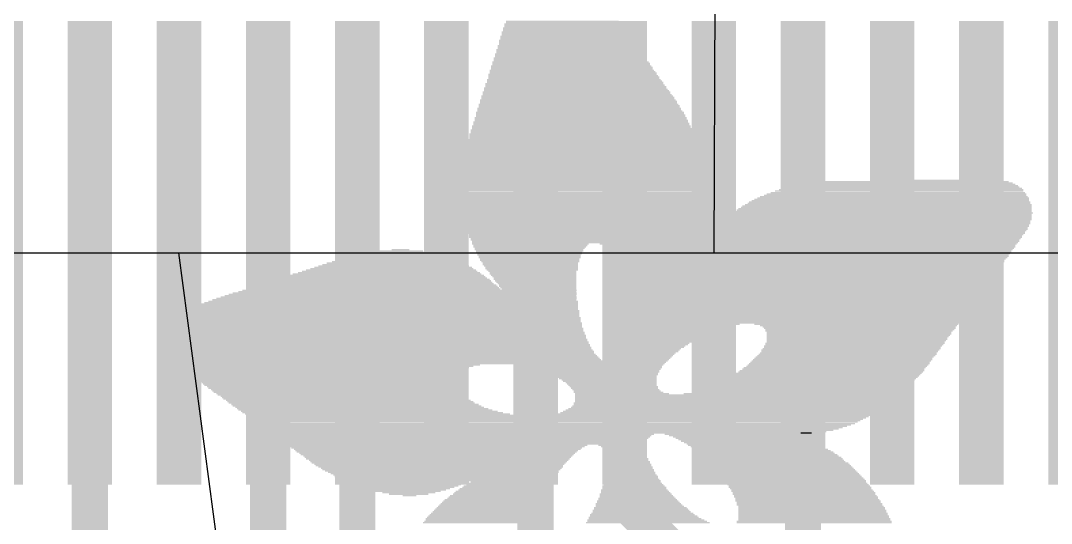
# Model space of a CAD drawing. Extents: x -9.6 to 36.6, y -0.1 to 28.5.
# Drawn here: x 11.85 to 17.63, y 8.9 to 11.72 of the extents above; entities that cross this region are included whole.
import ezdxf

# ---------------------------------------------------------------- set-up
doc = ezdxf.new("R2010")
doc.units = 0
for name, color, linetype in [('1', 12, 'CONTINUOUS'), ('19', 53, 'CONTINUOUS'), ('22', 253, 'CONTINUOUS')]:
    doc.layers.add(name, color=color, linetype=linetype)

# ---------------------------------------------------------------- blocks, each defined once
blk = doc.blocks.new('RECT')
blk.add_solid([(-0.5, -0.5), (0.5, -0.5), (-0.5, 0.5), (0.5, 0.5)])

msp = doc.modelspace()

# ---------------------------------------------------------------- linework, layer by layer
at = {"layer": '1', "const_width": 0.2032}
for points in [[(12.24, 10.414), (12.24, 8.6173)], [(13.24, 10.414), (13.24, 8.668)], [(13.74, 10.414), (13.74, 8.416)], [(14.74, 10.414), (14.74, 8.57)], [(15.24, 10.414), (15.24, 9.017)], [(16.24, 10.414), (16.24, 8.779)], [(15.24, 9.017), (16.021, 8.236)]]:
    msp.add_lwpolyline(points, dxfattribs=at)
at = {"layer": '1', "const_width": 0.1016}
for points in [[(12.2908, 10.414, 1), (12.1892, 10.414)], [(13.2908, 10.414, 1), (13.1892, 10.414)], [(13.7908, 10.414, 1), (13.6892, 10.414)], [(14.7908, 10.414, 1), (14.6892, 10.414)], [(15.2908, 10.414, 1), (15.1892, 10.414)], [(16.2908, 10.414, 1), (16.1892, 10.414)], [(15.2759, 9.0529, 1), (15.2041, 8.9811)], [(15.1892, 9.017, 1), (15.2908, 9.017)]]:
    msp.add_lwpolyline(points, format="xyb", dxfattribs=at)
at = {"layer": '19'}
for p, q in [((15.748, 12.7), (15.74, 10.414)), ((11.24, 10.414), (12.74, 10.414)), ((12.74, 10.414), (14.24, 10.414)), ((13.208, 6.858), (12.74, 10.414)), ((14.24, 10.414), (15.74, 10.414)), ((15.74, 10.414), (18.74, 10.414))]:
    msp.add_line(p, q, dxfattribs=at)

# ---------------------------------------------------------------- block references
at = {"layer": '1', "xscale": 0.25, "yscale": 2.6, "rotation": 180}
for p in [(11.74, 10.414), (12.24, 10.414), (12.74, 10.414), (13.24, 10.414), (13.74, 10.414), (14.24, 10.414), (14.74, 10.414), (15.24, 10.414), (15.74, 10.414), (16.24, 10.414), (16.74, 10.414), (17.24, 10.414), (17.74, 10.414)]:
    msp.add_blockref('RECT', p, dxfattribs=at)
at = {"layer": '22', "rotation": 180}
for p, xscale, yscale in [((14.8933, 11.6967), 0.6553, 0.0076), ((14.8933, 11.6891), 0.6553, 0.0076), ((14.8971, 11.6815), 0.663, 0.0076), ((14.8895, 11.7119), 0.6325, 0.0077), ((14.8933, 11.7043), 0.6401, 0.0076), ((14.9047, 11.6281), 0.7239, 0.0076), ((14.9085, 11.6205), 0.7315, 0.0076), ((14.9009, 11.651), 0.701, 0.0076), ((14.9047, 11.6434), 0.7086, 0.0076), ((14.9047, 11.6357), 0.7086, 0.0077), ((14.8971, 11.6738), 0.6782, 0.0077), ((14.9009, 11.6662), 0.6858, 0.0076), ((14.9009, 11.6586), 0.6858, 0.0076), ((14.9162, 11.5748), 0.7773, 0.0076), ((14.92, 11.5672), 0.7849, 0.0076), ((14.9238, 11.5595), 0.7925, 0.0077), ((14.9085, 11.6053), 0.7468, 0.0076), ((14.9123, 11.5976), 0.7544, 0.0077), ((14.9161, 11.59), 0.762, 0.0076), ((14.9161, 11.5824), 0.762, 0.0076), ((14.9123, 11.6129), 0.7391, 0.0076), ((14.9314, 11.5062), 0.8534, 0.0076), ((14.9276, 11.5291), 0.8306, 0.0076), ((14.9276, 11.5214), 0.8306, 0.0077), ((14.9314, 11.5138), 0.8382, 0.0076), ((14.92, 11.5519), 0.8001, 0.0076), ((14.9238, 11.5443), 0.8077, 0.0076), ((14.9276, 11.5367), 0.8153, 0.0076), ((14.939, 11.4605), 0.8992, 0.0076), ((14.9428, 11.4529), 0.9068, 0.0076), ((14.9428, 11.4452), 0.9068, 0.0077), ((14.9352, 11.4833), 0.8763, 0.0077), ((14.939, 11.4757), 0.884, 0.0076), ((14.939, 11.4681), 0.884, 0.0076), ((14.9314, 11.4986), 0.8534, 0.0076), ((14.9352, 11.491), 0.861, 0.0076), ((14.9466, 11.4148), 0.9449, 0.0076), ((14.9505, 11.4071), 0.9525, 0.0077), ((14.9543, 11.3995), 0.9601, 0.0076), ((14.9543, 11.3919), 0.9601, 0.0076), ((14.9428, 11.4376), 0.922, 0.0076), ((14.9466, 11.43), 0.9296, 0.0076), ((14.9505, 11.4224), 0.9373, 0.0076), ((14.9619, 11.3386), 1.0211, 0.0076), ((14.9657, 11.331), 1.0287, 0.0077), ((14.9581, 11.3614), 0.9983, 0.0076), ((14.9619, 11.3538), 1.0059, 0.0076), ((14.9657, 11.3462), 1.0135, 0.0076), ((14.9543, 11.3843), 0.9753, 0.0076), ((14.9581, 11.3767), 0.9829, 0.0076), ((14.9619, 11.3691), 0.9906, 0.0077), ((14.9771, 11.27), 1.0972, 0.0076), ((14.9733, 11.2929), 1.0744, 0.0077), ((14.9771, 11.2852), 1.082, 0.0076), ((14.9771, 11.2776), 1.082, 0.0076), ((14.9695, 11.3157), 1.0516, 0.0076), ((14.9695, 11.3081), 1.0516, 0.0076), ((14.9733, 11.3005), 1.0592, 0.0076), ((14.9695, 11.3233), 1.0363, 0.0076), ((14.9847, 11.2243), 1.143, 0.0076), ((14.9847, 11.2167), 1.143, 0.0077), ((14.9809, 11.2471), 1.1202, 0.0076), ((14.9847, 11.2395), 1.1278, 0.0076), ((14.9847, 11.2319), 1.1278, 0.0076), ((14.9809, 11.2624), 1.1049, 0.0076), ((14.9809, 11.2548), 1.1049, 0.0077), ((14.9924, 11.1709), 1.1887, 0.0076), ((14.9924, 11.1633), 1.1887, 0.0076), ((14.9962, 11.1557), 1.1963, 0.0076), ((14.9886, 11.2014), 1.1659, 0.0076), ((14.9886, 11.1938), 1.1659, 0.0076), ((14.9924, 11.1862), 1.1735, 0.0076), ((14.9924, 11.1786), 1.1735, 0.0077), ((14.9885, 11.209), 1.1506, 0.0076), ((14.9962, 11.1024), 1.2421, 0.0077), ((14.9962, 11.1252), 1.2269, 0.0076), ((14.9962, 11.1176), 1.2269, 0.0076), ((15, 11.11), 1.2345, 0.0076), ((14.9924, 11.1481), 1.2039, 0.0076), ((14.9962, 11.1405), 1.2115, 0.0077), ((14.9962, 11.1328), 1.2115, 0.0076), ((15, 11.049), 1.2801, 0.0076), ((15.0038, 11.0414), 1.2878, 0.0076), ((15, 11.0795), 1.2649, 0.0076), ((15, 11.0719), 1.2649, 0.0076), ((15, 11.0643), 1.2649, 0.0077), ((15.0038, 11.0566), 1.2725, 0.0076), ((15, 11.0947), 1.2497, 0.0076), ((15, 11.0871), 1.2497, 0.0076), ((15.0038, 11.0185), 1.303, 0.0076), ((15.0038, 11.0109), 1.303, 0.0076), ((15.0038, 11.0033), 1.303, 0.0076), ((15.0076, 10.9957), 1.3106, 0.0076), ((15.0076, 10.9881), 1.3106, 0.0077), ((15.0038, 11.0338), 1.2878, 0.0076), ((15.0038, 11.0262), 1.2878, 0.0077), ((15.0076, 10.9423), 1.3411, 0.0076), ((15.0076, 10.9347), 1.3411, 0.0076), ((15.0076, 10.9271), 1.3411, 0.0076), ((15.0038, 10.9804), 1.3183, 0.0076), ((15.0076, 10.9728), 1.3259, 0.0076), ((15.0076, 10.9652), 1.3259, 0.0076), ((15.0076, 10.9576), 1.3259, 0.0076), ((15.0114, 10.95), 1.3335, 0.0077), ((15.0114, 10.8814), 1.364, 0.0076), ((15.0114, 10.8738), 1.364, 0.0077), ((15.0114, 10.8661), 1.364, 0.0076), ((15.0114, 10.9195), 1.3488, 0.0076), ((15.0114, 10.9119), 1.3488, 0.0077), ((15.0114, 10.9042), 1.3488, 0.0076), ((15.0114, 10.8966), 1.3488, 0.0076), ((15.0152, 10.889), 1.3564, 0.0076), ((15.0114, 10.8585), 1.364, 0.0076), ((15.0152, 10.8509), 1.3716, 0.0076), ((15.0152, 10.8433), 1.3716, 0.0076), ((15.0152, 10.8357), 1.3716, 0.0077), ((15.0152, 10.828), 1.3716, 0.0076), ((15.0152, 10.8204), 1.3716, 0.0076), ((15.0152, 10.8128), 1.3716, 0.0076), ((16.8554, 10.8128), 1.0744, 0.0076), ((17.0307, 10.8204), 0.602, 0.0076), ((15.0152, 10.8052), 1.3716, 0.0076), ((15.019, 10.7976), 1.3792, 0.0077), ((15.019, 10.7899), 1.3792, 0.0076), ((15.019, 10.7823), 1.3792, 0.0076), ((15.019, 10.7747), 1.3792, 0.0076), ((15.019, 10.7671), 1.3792, 0.0076), ((15.019, 10.7595), 1.3792, 0.0077), ((15.019, 10.7518), 1.3792, 0.0076), ((16.7716, 10.7518), 1.425, 0.0076), ((16.7793, 10.7595), 1.3945, 0.0077), ((16.7907, 10.7671), 1.3716, 0.0076), ((16.7982, 10.7747), 1.3411, 0.0076), ((16.8059, 10.7823), 1.2954, 0.0076), ((16.8174, 10.7899), 1.2573, 0.0076), ((16.825, 10.7976), 1.2115, 0.0077), ((16.8402, 10.8052), 1.1506, 0.0076), ((15.019, 10.7442), 1.3792, 0.0076), ((15.019, 10.7366), 1.3792, 0.0076), ((15.019, 10.729), 1.3792, 0.0076), ((15.019, 10.7214), 1.3792, 0.0077), ((15.019, 10.7137), 1.3792, 0.0076), ((15.019, 10.7061), 1.3792, 0.0076), ((15.019, 10.6985), 1.3792, 0.0076), ((16.7259, 10.6985), 1.5774, 0.0076), ((16.7297, 10.7061), 1.5544, 0.0076), ((16.7373, 10.7137), 1.5392, 0.0076), ((16.7449, 10.7214), 1.524, 0.0077), ((16.7488, 10.729), 1.5011, 0.0076), ((16.7564, 10.7366), 1.4707, 0.0076), ((16.764, 10.7442), 1.4554, 0.0076), ((15.019, 10.6909), 1.3792, 0.0076), ((15.019, 10.6833), 1.3792, 0.0077), ((15.019, 10.6756), 1.3792, 0.0076), ((15.019, 10.668), 1.3792, 0.0076), ((15.0228, 10.6604), 1.3716, 0.0076), ((15.019, 10.6528), 1.364, 0.0076), ((15.019, 10.6452), 1.364, 0.0077), ((15.019, 10.6375), 1.364, 0.0076), ((16.6878, 10.6375), 1.684, 0.0076), ((16.6878, 10.6452), 1.6688, 0.0077), ((16.6954, 10.6528), 1.6536, 0.0076), ((16.6992, 10.6604), 1.6459, 0.0076), ((16.7068, 10.668), 1.6307, 0.0076), ((16.7107, 10.6756), 1.6231, 0.0076), ((16.7183, 10.6833), 1.6078, 0.0077), ((16.7221, 10.6909), 1.585, 0.0076), ((15.019, 10.6299), 1.364, 0.0076), ((15.019, 10.6223), 1.364, 0.0076), ((15.0228, 10.6147), 1.3564, 0.0076), ((15.0228, 10.6071), 1.3564, 0.0077), ((15.019, 10.5994), 1.3488, 0.0076), ((15.019, 10.5918), 1.3488, 0.0076), ((15.019, 10.5842), 1.3488, 0.0076), ((15.0229, 10.5766), 1.3411, 0.0076), ((16.6459, 10.5766), 1.7374, 0.0076), ((16.6497, 10.5842), 1.7298, 0.0076), ((16.6535, 10.5918), 1.7222, 0.0076), ((16.6611, 10.5994), 1.7221, 0.0076), ((16.665, 10.6071), 1.7145, 0.0077), ((16.6687, 10.6147), 1.7069, 0.0076), ((16.6763, 10.6223), 1.6917, 0.0076), ((16.6802, 10.6299), 1.684, 0.0076), ((15.0229, 10.569), 1.3411, 0.0077), ((15.0191, 10.5613), 1.3335, 0.0076), ((15.0191, 10.5537), 1.3335, 0.0076), ((15.0229, 10.5461), 1.3259, 0.0076), ((15.019, 10.5385), 1.3182, 0.0076), ((15.019, 10.5309), 1.3182, 0.0077), ((15.019, 10.5232), 1.3182, 0.0076), ((16.6078, 10.5309), 1.7526, 0.0077), ((16.6078, 10.5232), 1.7526, 0.0076), ((16.6154, 10.5385), 1.7526, 0.0076), ((16.623, 10.5461), 1.7526, 0.0076), ((16.6268, 10.5537), 1.745, 0.0076), ((16.6345, 10.5613), 1.7449, 0.0076), ((16.6382, 10.569), 1.7373, 0.0077), ((15.0228, 10.5156), 1.3106, 0.0076), ((15.019, 10.508), 1.303, 0.0076), ((15.019, 10.5004), 1.303, 0.0076), ((15.0228, 10.4928), 1.2954, 0.0077), ((15.019, 10.4851), 1.2878, 0.0076), ((15.0228, 10.4775), 1.2802, 0.0076), ((15.0228, 10.4699), 1.2802, 0.0076), ((14.7104, 10.4623), 0.6554, 0.0076), ((15.3772, 10.4623), 0.5563, 0.0076), ((16.5659, 10.4699), 1.7602, 0.0076), ((16.5621, 10.4623), 1.7526, 0.0076), ((16.5735, 10.4775), 1.7602, 0.0076), ((16.5773, 10.4851), 1.7526, 0.0076), ((16.5887, 10.5004), 1.7602, 0.0076), ((16.5849, 10.4928), 1.7526, 0.0077), ((16.5925, 10.508), 1.7526, 0.0076), ((16.6002, 10.5156), 1.7526, 0.0076), ((13.9751, 10.4089), 0.4343, 0.0076), ((13.9751, 10.4166), 0.3581, 0.0077), ((13.9789, 10.4242), 0.2591, 0.0076), ((13.9827, 10.4318), 0.099, 0.0076), ((14.7104, 10.4547), 0.64, 0.0077), ((14.7066, 10.447), 0.6324, 0.0076), ((14.7066, 10.4394), 0.6172, 0.0076), ((14.7028, 10.4318), 0.6096, 0.0076), ((14.7066, 10.4242), 0.602, 0.0076), ((14.7028, 10.4166), 0.5944, 0.0077), ((14.7066, 10.4089), 0.5868, 0.0076), ((15.3848, 10.4547), 0.541, 0.0077), ((15.3848, 10.447), 0.5258, 0.0076), ((15.3886, 10.4394), 0.5182, 0.0076), ((15.3924, 10.4318), 0.5106, 0.0076), ((15.3924, 10.4242), 0.4953, 0.0076), ((15.3962, 10.4166), 0.4876, 0.0077), ((15.4, 10.4089), 0.48, 0.0076), ((16.524, 10.4089), 1.7526, 0.0076), ((16.5316, 10.4242), 1.7526, 0.0076), ((16.5316, 10.4166), 1.7526, 0.0077), ((16.5392, 10.4318), 1.7526, 0.0076), ((16.5506, 10.447), 1.7602, 0.0076), ((16.5468, 10.4394), 1.7526, 0.0076), ((16.5544, 10.4547), 1.7526, 0.0077), ((13.9484, 10.348), 0.8078, 0.0076), ((13.9522, 10.3556), 0.7696, 0.0076), ((13.9599, 10.3632), 0.7239, 0.0076), ((13.9636, 10.3708), 0.6858, 0.0076), ((13.9637, 10.3785), 0.6401, 0.0077), ((13.9675, 10.3861), 0.6019, 0.0076), ((13.9675, 10.3937), 0.5563, 0.0076), ((13.9675, 10.4013), 0.4953, 0.0076), ((14.7027, 10.4013), 0.5791, 0.0076), ((14.7066, 10.3937), 0.5715, 0.0076), ((14.7066, 10.3861), 0.5715, 0.0076), ((14.7066, 10.3785), 0.5562, 0.0077), ((14.7066, 10.3708), 0.5562, 0.0076), ((14.7104, 10.3632), 0.5486, 0.0076), ((14.7104, 10.3556), 0.5334, 0.0076), ((14.7104, 10.348), 0.5334, 0.0076), ((15.3962, 10.4013), 0.4724, 0.0076), ((15.4, 10.3937), 0.4648, 0.0076), ((15.4, 10.3861), 0.4496, 0.0076), ((16.2763, 10.3785), 2.2022, 0.0077), ((16.2763, 10.3708), 2.187, 0.0076), ((16.2763, 10.3632), 2.187, 0.0076), ((16.2764, 10.3556), 2.1717, 0.0076), ((16.2725, 10.348), 2.164, 0.0076), ((16.5087, 10.3861), 1.7526, 0.0076), ((16.5163, 10.4013), 1.7526, 0.0076), ((16.5163, 10.3937), 1.7526, 0.0076), ((13.9027, 10.287), 1.0973, 0.0076), ((13.9065, 10.2946), 1.0592, 0.0076), ((13.918, 10.3023), 1.0211, 0.0077), ((13.9217, 10.3099), 0.983, 0.0076), ((13.9294, 10.3175), 0.9525, 0.0076), ((13.9332, 10.3251), 0.9144, 0.0076), ((13.9408, 10.3327), 0.8839, 0.0076), ((13.9446, 10.3404), 0.8458, 0.0077), ((14.7142, 10.3404), 0.5258, 0.0077), ((14.718, 10.3327), 0.5182, 0.0076), ((14.718, 10.3251), 0.5182, 0.0076), ((14.7218, 10.3175), 0.5105, 0.0076), ((14.7218, 10.3099), 0.4953, 0.0076), ((14.7256, 10.3023), 0.4877, 0.0077), ((14.7256, 10.2946), 0.4877, 0.0076), ((14.7294, 10.287), 0.4801, 0.0076), ((16.2725, 10.3404), 2.1488, 0.0077), ((16.2725, 10.3327), 2.1488, 0.0076), ((16.2725, 10.3251), 2.1336, 0.0076), ((16.2687, 10.3175), 2.126, 0.0076), ((16.2649, 10.3099), 2.1184, 0.0076), ((16.2687, 10.3023), 2.1108, 0.0077), ((16.2648, 10.2946), 2.1031, 0.0076), ((16.2648, 10.287), 2.0879, 0.0076), ((13.8532, 10.2337), 1.3335, 0.0076), ((13.857, 10.2413), 1.2954, 0.0076), ((13.8684, 10.2489), 1.2573, 0.0076), ((13.876, 10.2565), 1.2268, 0.0076), ((13.8837, 10.2642), 1.1963, 0.0077), ((13.8875, 10.2718), 1.1583, 0.0076), ((13.8951, 10.2794), 1.1277, 0.0076), ((14.7332, 10.2794), 0.4725, 0.0076), ((14.7371, 10.2718), 0.4648, 0.0076), ((14.7371, 10.2642), 0.4648, 0.0077), ((14.7409, 10.2565), 0.4572, 0.0076), ((14.7447, 10.2489), 0.4496, 0.0076), ((14.7485, 10.2413), 0.442, 0.0076), ((14.7523, 10.2337), 0.4344, 0.0076), ((16.2648, 10.2794), 2.0879, 0.0076), ((16.2611, 10.2718), 2.0803, 0.0076), ((16.2611, 10.2642), 2.065, 0.0077), ((16.2573, 10.2565), 2.0574, 0.0076), ((16.2573, 10.2489), 2.0574, 0.0076), ((16.2535, 10.2413), 2.0497, 0.0076), ((16.2535, 10.2337), 2.0345, 0.0076), ((13.9827, 10.1727), 1.9736, 0.0076), ((13.9942, 10.1803), 1.9507, 0.0076), ((14.0056, 10.188), 1.9279, 0.0077), ((14.0208, 10.1956), 1.8974, 0.0076), ((14.0323, 10.2032), 1.8745, 0.0076), ((13.8303, 10.2108), 1.425, 0.0076), ((13.8379, 10.2184), 1.3944, 0.0076), ((13.8455, 10.2261), 1.364, 0.0077), ((14.7523, 10.2261), 0.4344, 0.0077), ((14.7561, 10.2184), 0.4267, 0.0076), ((14.7599, 10.2108), 0.4191, 0.0076), ((16.2496, 10.2261), 2.0269, 0.0077), ((16.2496, 10.2184), 2.0269, 0.0076), ((16.2459, 10.2108), 2.0193, 0.0076), ((16.2459, 10.2032), 2.0041, 0.0076), ((16.242, 10.1956), 1.9964, 0.0076), ((16.242, 10.188), 1.9964, 0.0077), ((16.2382, 10.1803), 1.9888, 0.0076), ((16.2344, 10.1727), 1.9812, 0.0076), ((13.9027, 10.1194), 2.1488, 0.0076), ((13.9141, 10.127), 2.126, 0.0076), ((13.9294, 10.1346), 2.0955, 0.0076), ((13.9408, 10.1422), 2.0726, 0.0076), ((13.9484, 10.1499), 2.0422, 0.0077), ((13.9599, 10.1575), 2.0193, 0.0076), ((13.9713, 10.1651), 1.9965, 0.0076), ((16.2382, 10.1651), 1.9736, 0.0076), ((16.2344, 10.1575), 1.966, 0.0076), ((16.2306, 10.1499), 1.9584, 0.0077), ((16.2267, 10.1422), 1.9507, 0.0076), ((16.2267, 10.1346), 1.9507, 0.0076), ((16.223, 10.127), 1.9431, 0.0076), ((16.2191, 10.1194), 1.9355, 0.0076), ((13.8455, 10.0584), 2.2784, 0.0076), ((13.8494, 10.066), 2.2707, 0.0076), ((13.857, 10.0737), 2.2555, 0.0077), ((13.8608, 10.0813), 2.2479, 0.0076), ((13.8684, 10.0889), 2.2326, 0.0076), ((13.8722, 10.0965), 2.2098, 0.0076), ((13.8837, 10.1041), 2.1869, 0.0076), ((13.8913, 10.1118), 2.1717, 0.0077), ((16.2191, 10.1118), 1.9203, 0.0077), ((16.2191, 10.1041), 1.9203, 0.0076), ((16.2154, 10.0965), 1.9127, 0.0076), ((16.2115, 10.0889), 1.905, 0.0076), ((16.2077, 10.0813), 1.8974, 0.0076), ((16.2077, 10.0737), 1.8974, 0.0077), ((16.2039, 10.066), 1.8898, 0.0076), ((16.2001, 10.0584), 1.8822, 0.0076), ((13.8341, 10.0051), 2.3318, 0.0076), ((13.838, 10.0203), 2.3241, 0.0076), ((13.838, 10.0127), 2.3241, 0.0076), ((13.8379, 10.0279), 2.3088, 0.0076), ((13.8417, 10.0432), 2.3012, 0.0076), ((13.8417, 10.0356), 2.3012, 0.0077), ((13.8455, 10.0508), 2.2936, 0.0076), ((16.1963, 10.0508), 1.8746, 0.0076), ((16.1963, 10.0432), 1.8746, 0.0076), ((16.1925, 10.0356), 1.8669, 0.0077), ((16.1886, 10.0279), 1.8593, 0.0076), ((16.1886, 10.0203), 1.8593, 0.0076), ((15.5486, 10.0051), 0.5792, 0.0076), ((15.5715, 10.0127), 0.6249, 0.0076), ((16.5392, 10.0127), 1.143, 0.0076), ((16.5507, 10.0051), 1.1049, 0.0076), ((13.8341, 9.9822), 2.347, 0.0076), ((13.8341, 9.9746), 2.347, 0.0076), ((13.8379, 9.967), 2.3546, 0.0076), ((13.8379, 9.9594), 2.3546, 0.0077), ((13.8417, 9.9517), 2.3622, 0.0076), ((13.8417, 9.9441), 2.3622, 0.0076), ((13.8341, 9.9975), 2.3318, 0.0077), ((13.8379, 9.9898), 2.3394, 0.0076), ((15.461, 9.9441), 0.4191, 0.0076), ((15.5219, 9.9898), 0.5258, 0.0076), ((15.5105, 9.9822), 0.503, 0.0076), ((15.48, 9.9594), 0.442, 0.0077), ((15.4724, 9.9517), 0.4268, 0.0076), ((15.5334, 9.9975), 0.5487, 0.0077), ((15.4991, 9.9746), 0.4801, 0.0076), ((15.4915, 9.967), 0.4649, 0.0076), ((16.5544, 9.9975), 1.0821, 0.0077), ((16.5583, 9.9898), 1.0745, 0.0076), ((16.5583, 9.9822), 1.0591, 0.0076), ((16.5544, 9.9746), 1.0515, 0.0076), ((16.5544, 9.967), 1.0363, 0.0076), ((16.5544, 9.9594), 1.0363, 0.0077), ((16.5507, 9.9517), 1.0287, 0.0076), ((16.5468, 9.9441), 1.0211, 0.0076), ((13.8379, 9.9365), 2.3698, 0.0076), ((13.8417, 9.9289), 2.3774, 0.0076), ((13.8417, 9.9213), 2.3774, 0.0077), ((13.8456, 9.9136), 2.3851, 0.0076), ((13.8456, 9.906), 2.3851, 0.0076), ((13.8532, 9.8984), 2.3851, 0.0076), ((13.8532, 9.8908), 2.3851, 0.0076), ((13.857, 9.8832), 2.3927, 0.0077), ((15.4229, 9.906), 0.3581, 0.0076), ((15.4191, 9.8984), 0.3505, 0.0076), ((15.4115, 9.8908), 0.3353, 0.0076), ((15.4077, 9.8832), 0.3277, 0.0077), ((15.4457, 9.9289), 0.3886, 0.0076), ((15.4419, 9.9213), 0.381, 0.0077), ((15.4343, 9.9136), 0.3658, 0.0076), ((15.4534, 9.9365), 0.4039, 0.0076), ((16.5202, 9.8908), 0.9983, 0.0076), ((16.5163, 9.8832), 0.9906, 0.0077), ((16.5316, 9.906), 1.0058, 0.0076), ((16.5278, 9.8984), 0.9982, 0.0076), ((16.543, 9.9365), 1.0134, 0.0076), ((16.543, 9.9289), 1.0134, 0.0076), ((16.5392, 9.9213), 1.0058, 0.0077), ((16.5354, 9.9136), 0.9982, 0.0076), ((13.857, 9.8755), 2.3927, 0.0076), ((13.8646, 9.8679), 2.3927, 0.0076), ((13.8684, 9.8603), 2.4003, 0.0076), ((13.8684, 9.8527), 2.4003, 0.0076), ((13.8761, 9.8451), 2.4003, 0.0077), ((13.8837, 9.8374), 2.4003, 0.0076), ((13.8875, 9.8298), 2.4079, 0.0076), ((15.3581, 9.8298), 0.2896, 0.0076), ((15.3657, 9.8374), 0.2896, 0.0076), ((15.3772, 9.8527), 0.2971, 0.0076), ((15.3734, 9.8451), 0.2895, 0.0077), ((15.3962, 9.8755), 0.32, 0.0076), ((15.3924, 9.8679), 0.3124, 0.0076), ((15.3886, 9.8603), 0.3048, 0.0076), ((16.4744, 9.8298), 0.9982, 0.0076), ((16.4821, 9.8374), 0.9983, 0.0076), ((16.4897, 9.8451), 0.9982, 0.0077), ((16.4935, 9.8527), 0.9906, 0.0076), ((16.5049, 9.8679), 0.9982, 0.0076), ((16.5011, 9.8603), 0.9906, 0.0076), ((16.5125, 9.8755), 0.9982, 0.0076), ((13.8951, 9.8222), 2.4079, 0.0076), ((13.9027, 9.8146), 2.4079, 0.0076), ((13.9103, 9.807), 2.408, 0.0077), ((13.9218, 9.7993), 2.4155, 0.0076), ((14.0932, 9.7917), 2.7432, 0.0076), ((13.5789, 9.7841), 1.6993, 0.0076), ((13.5636, 9.7765), 1.6536, 0.0076), ((13.5598, 9.7689), 1.6154, 0.0077), ((15.0419, 9.7841), 0.8306, 0.0076), ((15.0609, 9.7765), 0.7772, 0.0076), ((15.08, 9.7689), 0.7391, 0.0077), ((15.3276, 9.7993), 0.2896, 0.0076), ((15.3391, 9.807), 0.2819, 0.0077), ((15.3467, 9.8146), 0.2819, 0.0076), ((15.3543, 9.8222), 0.282, 0.0076), ((16.4172, 9.7689), 1.0211, 0.0077), ((16.4287, 9.7765), 1.0134, 0.0076), ((16.4364, 9.7841), 1.0135, 0.0076), ((16.444, 9.7917), 1.0135, 0.0076), ((16.4477, 9.7993), 1.0059, 0.0076), ((16.4554, 9.807), 1.0058, 0.0077), ((16.463, 9.8146), 1.0058, 0.0076), ((16.4668, 9.8222), 0.9982, 0.0076), ((13.556, 9.7612), 1.5926, 0.0076), ((13.5522, 9.7536), 1.5697, 0.0076), ((13.5522, 9.746), 1.5393, 0.0076), ((13.5522, 9.7384), 1.524, 0.0076), ((13.5522, 9.7308), 1.5087, 0.0077), ((13.556, 9.7231), 1.4859, 0.0076), ((13.556, 9.7155), 1.4707, 0.0076), ((15.0914, 9.7612), 0.701, 0.0076), ((15.099, 9.7536), 0.6706, 0.0076), ((15.1105, 9.746), 0.6477, 0.0076), ((15.1181, 9.7384), 0.6172, 0.0076), ((15.1257, 9.7308), 0.602, 0.0077), ((15.1295, 9.7231), 0.5792, 0.0076), ((15.1372, 9.7155), 0.5639, 0.0076), ((16.3563, 9.7155), 1.0516, 0.0076), ((16.3639, 9.7231), 1.0515, 0.0076), ((16.3754, 9.7308), 1.0439, 0.0077), ((16.383, 9.7384), 1.044, 0.0076), ((16.3944, 9.746), 1.0363, 0.0076), ((16.402, 9.7536), 1.0363, 0.0076), ((16.4096, 9.7612), 1.0211, 0.0076), ((13.5598, 9.7079), 1.463, 0.0076), ((13.5674, 9.7003), 1.4478, 0.0076), ((13.5712, 9.6927), 1.4402, 0.0077), ((13.5789, 9.685), 1.4249, 0.0076), ((13.5827, 9.6774), 1.4173, 0.0076), ((13.5865, 9.6698), 1.4097, 0.0076), ((13.5941, 9.6622), 1.3945, 0.0076), ((13.6017, 9.6546), 1.3944, 0.0077), ((15.1448, 9.7079), 0.5487, 0.0076), ((15.1524, 9.7003), 0.5334, 0.0076), ((15.1562, 9.6927), 0.5258, 0.0077), ((15.1638, 9.685), 0.5106, 0.0076), ((15.1676, 9.6774), 0.503, 0.0076), ((15.1715, 9.6698), 0.4953, 0.0076), ((15.1791, 9.6622), 0.4953, 0.0076), ((15.1829, 9.6546), 0.4877, 0.0077), ((16.2572, 9.6546), 1.1277, 0.0077), ((16.2763, 9.6622), 1.1202, 0.0076), ((16.2877, 9.6698), 1.1125, 0.0076), ((16.3029, 9.6774), 1.0973, 0.0076), ((16.3106, 9.685), 1.082, 0.0076), ((16.322, 9.6927), 1.0744, 0.0077), ((16.3335, 9.7003), 1.0668, 0.0076), ((16.3449, 9.7079), 1.0592, 0.0076), ((13.6131, 9.6469), 1.3868, 0.0076), ((13.6169, 9.6393), 1.3792, 0.0076), ((13.6246, 9.6317), 1.3793, 0.0076), ((13.636, 9.6241), 1.3716, 0.0076), ((13.6436, 9.6165), 1.3716, 0.0077), ((13.655, 9.6088), 1.364, 0.0076), ((13.6665, 9.6012), 1.3716, 0.0076), ((13.6741, 9.5936), 1.3716, 0.0076), ((15.1905, 9.6469), 0.4877, 0.0076), ((15.2057, 9.6317), 0.503, 0.0076), ((15.1981, 9.6393), 0.4877, 0.0076), ((15.2248, 9.6241), 0.5257, 0.0076), ((15.8725, 9.6165), 1.8211, 0.0077), ((15.8687, 9.6088), 1.8135, 0.0076), ((15.8649, 9.6012), 1.8059, 0.0076), ((15.8573, 9.5936), 1.7907, 0.0076), ((16.1811, 9.6241), 1.2192, 0.0076), ((16.2078, 9.6317), 1.1811, 0.0076), ((16.2268, 9.6393), 1.1582, 0.0076), ((16.2458, 9.6469), 1.1354, 0.0076), ((13.6893, 9.586), 1.3716, 0.0076), ((13.7008, 9.5784), 1.3793, 0.0077), ((13.7084, 9.5707), 1.3792, 0.0076), ((13.7274, 9.5631), 1.3868, 0.0076), ((13.7389, 9.5555), 1.3945, 0.0076), ((13.7541, 9.5479), 1.3944, 0.0076), ((13.7694, 9.5403), 1.4097, 0.0077), ((15.8039, 9.5403), 1.7602, 0.0077), ((15.8191, 9.5479), 1.7602, 0.0076), ((15.8267, 9.5555), 1.7602, 0.0076), ((15.842, 9.5707), 1.7755, 0.0076), ((15.8344, 9.5631), 1.7603, 0.0076), ((15.8534, 9.586), 1.783, 0.0076), ((15.8496, 9.5784), 1.7754, 0.0077), ((13.7846, 9.5326), 1.4249, 0.0076), ((13.8074, 9.525), 1.4402, 0.0076), ((13.8265, 9.5174), 1.463, 0.0076), ((13.8532, 9.5098), 1.4859, 0.0076), ((13.8875, 9.5022), 1.5393, 0.0077), ((14.8666, 9.4945), 3.4824, 0.0076), ((14.8666, 9.4869), 3.4518, 0.0076), ((14.8628, 9.4793), 3.429, 0.0076), ((15.7086, 9.5022), 1.8288, 0.0077), ((15.743, 9.5098), 1.7907, 0.0076), ((15.762, 9.5174), 1.7679, 0.0076), ((15.7772, 9.525), 1.7678, 0.0076), ((15.7925, 9.5326), 1.7679, 0.0076), ((14.859, 9.4717), 3.4062, 0.0076), ((14.859, 9.4641), 3.3756, 0.0077), ((14.8552, 9.4564), 3.3528, 0.0076), ((14.8514, 9.4488), 3.3147, 0.0076), ((14.8438, 9.4412), 3.2843, 0.0076), ((14.8361, 9.4336), 3.2537, 0.0076), ((14.8323, 9.426), 3.2156, 0.0077), ((14.8209, 9.4183), 3.1776, 0.0076), ((14.8095, 9.4107), 3.1242, 0.0076), ((14.6913, 9.4031), 2.8727, 0.0076), ((14.3332, 9.3955), 2.1412, 0.0076), ((14.3332, 9.3879), 2.1108, 0.0077), ((14.3333, 9.3802), 2.0955, 0.0076), ((14.337, 9.3726), 2.0726, 0.0076), ((14.337, 9.365), 2.0574, 0.0076), ((15.8115, 9.3955), 0.6934, 0.0076), ((15.8344, 9.3879), 0.6935, 0.0077), ((15.861, 9.3802), 0.701, 0.0076), ((15.8801, 9.3726), 0.7087, 0.0076), ((15.8992, 9.365), 0.7163, 0.0076), ((16.2572, 9.4031), 0.0609, 0.0076), ((14.3408, 9.3574), 2.0498, 0.0076), ((14.3447, 9.3498), 2.0269, 0.0077), ((14.3485, 9.3421), 2.0193, 0.0076), ((14.1884, 9.3345), 1.684, 0.0076), ((14.1885, 9.3269), 1.6535, 0.0076), ((14.1847, 9.3193), 1.6307, 0.0076), ((14.1884, 9.3117), 1.6078, 0.0077), ((15.2248, 9.3345), 0.2667, 0.0076), ((15.2324, 9.3269), 0.2515, 0.0076), ((15.2362, 9.3193), 0.2438, 0.0076), ((15.24, 9.3117), 0.2362, 0.0077), ((15.9182, 9.3574), 0.7239, 0.0076), ((15.9373, 9.3498), 0.7315, 0.0077), ((15.9525, 9.3421), 0.7315, 0.0076), ((15.9639, 9.3345), 0.7392, 0.0076), ((15.983, 9.3269), 0.7467, 0.0076), ((15.9906, 9.3193), 0.7467, 0.0076), ((16.0058, 9.3117), 0.7468, 0.0077), ((14.1846, 9.304), 1.585, 0.0076), ((14.1847, 9.2964), 1.5697, 0.0076), ((14.1885, 9.2888), 1.5469, 0.0076), ((14.1884, 9.2812), 1.5316, 0.0076), ((14.1923, 9.2736), 1.5087, 0.0077), ((14.1923, 9.2659), 1.4935, 0.0076), ((14.1923, 9.2583), 1.4783, 0.0076), ((14.1961, 9.2507), 1.4555, 0.0076), ((15.24, 9.304), 0.2362, 0.0076), ((15.2438, 9.2964), 0.2286, 0.0076), ((15.2476, 9.2888), 0.2362, 0.0076), ((15.2476, 9.2812), 0.2362, 0.0076), ((15.2476, 9.2736), 0.2362, 0.0077), ((15.2514, 9.2659), 0.2286, 0.0076), ((15.2552, 9.2583), 0.2362, 0.0076), ((15.2552, 9.2507), 0.2362, 0.0076), ((16.0172, 9.304), 0.7544, 0.0076), ((16.0287, 9.2964), 0.762, 0.0076), ((16.0363, 9.2888), 0.762, 0.0076), ((16.0515, 9.2812), 0.762, 0.0076), ((16.0591, 9.2736), 0.762, 0.0077), ((16.0706, 9.2659), 0.7696, 0.0076), ((16.0782, 9.2583), 0.7696, 0.0076), ((16.0858, 9.2507), 0.7696, 0.0076), ((14.1961, 9.2431), 1.4401, 0.0076), ((14.1961, 9.2355), 1.4249, 0.0077), ((14.1999, 9.2278), 1.4021, 0.0076), ((14.1999, 9.2202), 1.3869, 0.0076), ((14.2075, 9.2126), 1.3716, 0.0076), ((14.2113, 9.205), 1.3488, 0.0076), ((14.2113, 9.1974), 1.3335, 0.0077), ((14.2151, 9.1897), 1.3106, 0.0076), ((15.2591, 9.2431), 0.2439, 0.0076), ((15.2591, 9.2355), 0.2439, 0.0077), ((15.2629, 9.2278), 0.2515, 0.0076), ((15.2629, 9.2202), 0.2515, 0.0076), ((15.2667, 9.2126), 0.2591, 0.0076), ((15.2667, 9.205), 0.2591, 0.0076), ((15.2705, 9.1974), 0.2667, 0.0077), ((15.2705, 9.1897), 0.2667, 0.0076), ((16.0934, 9.2431), 0.7696, 0.0076), ((16.1048, 9.2355), 0.7773, 0.0077), ((16.1125, 9.2278), 0.7772, 0.0076), ((16.1201, 9.2202), 0.7772, 0.0076), ((16.1277, 9.2126), 0.7772, 0.0076), ((16.1354, 9.205), 0.7773, 0.0076), ((16.1429, 9.1974), 0.7773, 0.0077), ((16.1506, 9.1897), 0.7772, 0.0076), ((14.2227, 9.1821), 1.2954, 0.0076), ((14.2266, 9.1745), 1.2725, 0.0076), ((14.2304, 9.1669), 1.2497, 0.0076), ((14.2342, 9.1593), 1.2421, 0.0077), ((14.2418, 9.1516), 1.2116, 0.0076), ((14.2494, 9.144), 1.1964, 0.0076), ((14.2532, 9.1364), 1.1734, 0.0076), ((15.2819, 9.1364), 0.32, 0.0076), ((15.2743, 9.1669), 0.2896, 0.0076), ((15.2781, 9.1593), 0.2972, 0.0077), ((15.2781, 9.1516), 0.2972, 0.0076), ((15.2819, 9.144), 0.3048, 0.0076), ((15.2705, 9.1821), 0.2819, 0.0076), ((15.2705, 9.1745), 0.2819, 0.0076), ((16.1544, 9.1821), 0.7848, 0.0076), ((16.162, 9.1745), 0.7848, 0.0076), ((16.1697, 9.1669), 0.7849, 0.0076), ((16.1773, 9.1593), 0.7849, 0.0077), ((16.1849, 9.1516), 0.7849, 0.0076), ((16.1886, 9.144), 0.7925, 0.0076), ((16.1963, 9.1364), 0.7924, 0.0076), ((14.0246, 9.1288), 0.6858, 0.0076), ((14.0246, 9.1212), 0.64, 0.0077), ((14.0208, 9.1135), 0.602, 0.0076), ((14.0246, 9.1059), 0.5638, 0.0076), ((14.0246, 9.0983), 0.5182, 0.0076), ((14.0246, 9.0907), 0.4724, 0.0076), ((14.0246, 9.0831), 0.4268, 0.0077), ((14.0246, 9.0754), 0.3658, 0.0076), ((14.5504, 9.0754), 0.5182, 0.0076), ((14.558, 9.0831), 0.503, 0.0077), ((14.5657, 9.0907), 0.5029, 0.0076), ((14.5732, 9.0983), 0.4877, 0.0076), ((14.5808, 9.1059), 0.4877, 0.0076), ((14.5885, 9.1135), 0.4724, 0.0076), ((14.5961, 9.1212), 0.4724, 0.0077), ((14.6037, 9.1288), 0.4572, 0.0076), ((15.2933, 9.0831), 0.3734, 0.0077), ((15.2971, 9.0754), 0.381, 0.0076), ((15.2896, 9.1059), 0.3505, 0.0076), ((15.2934, 9.0983), 0.3581, 0.0076), ((15.2934, 9.0907), 0.3581, 0.0076), ((15.2819, 9.1288), 0.32, 0.0076), ((15.2857, 9.1212), 0.3276, 0.0077), ((15.2896, 9.1135), 0.3353, 0.0076), ((16.2001, 9.1288), 0.7848, 0.0076), ((16.204, 9.1212), 0.7925, 0.0077), ((16.2115, 9.1135), 0.7925, 0.0076), ((16.2191, 9.1059), 0.7925, 0.0076), ((16.223, 9.0983), 0.8001, 0.0076), ((16.2267, 9.0907), 0.7925, 0.0076), ((16.2344, 9.0831), 0.7924, 0.0077), ((16.2383, 9.0754), 0.8001, 0.0076), ((14.0284, 9.0678), 0.2972, 0.0076), ((14.0284, 9.0602), 0.221, 0.0076), ((14.0322, 9.0526), 0.0762, 0.0076), ((14.5046, 9.0221), 0.5639, 0.0076), ((14.5084, 9.0297), 0.5563, 0.0076), ((14.5161, 9.0373), 0.541, 0.0076), ((14.5237, 9.045), 0.541, 0.0077), ((14.5275, 9.0526), 0.5334, 0.0076), ((14.5389, 9.0602), 0.5257, 0.0076), ((14.5427, 9.0678), 0.5181, 0.0076), ((15.3124, 9.0221), 0.4572, 0.0076), ((15.3124, 9.0297), 0.442, 0.0076), ((15.3086, 9.0373), 0.4343, 0.0076), ((15.301, 9.0602), 0.4039, 0.0076), ((15.3048, 9.0526), 0.4115, 0.0076), ((15.3086, 9.045), 0.4191, 0.0077), ((15.301, 9.0678), 0.3887, 0.0076), ((16.2459, 9.0678), 0.8001, 0.0076), ((16.2459, 9.0602), 0.8001, 0.0076), ((16.2535, 9.0526), 0.8001, 0.0076), ((16.2572, 9.045), 0.8077, 0.0077), ((16.2611, 9.0373), 0.8001, 0.0076), ((16.2648, 9.0297), 0.8077, 0.0076), ((16.2687, 9.0221), 0.8154, 0.0076), ((14.4628, 8.9611), 0.6019, 0.0076), ((14.4666, 8.9688), 0.5943, 0.0077), ((14.4703, 8.9764), 0.5867, 0.0076), ((14.478, 8.984), 0.5868, 0.0076), ((14.4818, 8.9916), 0.5792, 0.0076), ((14.4857, 8.9992), 0.5715, 0.0076), ((14.4933, 9.0069), 0.5715, 0.0077), ((14.4971, 9.0145), 0.5639, 0.0076), ((15.3314, 8.9688), 0.541, 0.0077), ((15.3353, 8.9611), 0.5487, 0.0076), ((15.3276, 8.984), 0.5182, 0.0076), ((15.3314, 8.9764), 0.5258, 0.0076), ((15.3162, 9.0069), 0.48, 0.0077), ((15.32, 8.9992), 0.4876, 0.0076), ((15.3239, 8.9916), 0.4953, 0.0076), ((15.3162, 9.0145), 0.4648, 0.0076), ((16.2725, 9.0145), 0.8078, 0.0076), ((16.2763, 9.0069), 0.8154, 0.0077), ((16.2763, 8.9992), 0.8154, 0.0076), ((16.284, 8.9916), 0.8153, 0.0076), ((16.2877, 8.984), 0.8229, 0.0076), ((16.2877, 8.9764), 0.8229, 0.0076), ((16.2916, 8.9688), 0.8305, 0.0077), ((16.2916, 8.9611), 0.8305, 0.0076), ((14.4285, 8.9002), 0.6401, 0.0076), ((14.4323, 8.9078), 0.6325, 0.0076), ((14.4361, 8.923), 0.6248, 0.0076), ((14.4361, 8.9154), 0.6248, 0.0076), ((14.4437, 8.9306), 0.6248, 0.0077), ((14.4475, 8.9383), 0.6172, 0.0076), ((14.4513, 8.9459), 0.6096, 0.0076), ((14.4551, 8.9535), 0.602, 0.0076), ((15.3695, 8.9002), 0.6934, 0.0076), ((15.3581, 8.9154), 0.6554, 0.0076), ((15.3657, 8.9078), 0.6706, 0.0076), ((15.3467, 8.9306), 0.6172, 0.0077), ((15.3543, 8.923), 0.6324, 0.0076), ((15.3391, 8.9459), 0.5867, 0.0076), ((15.3467, 8.9383), 0.602, 0.0076), ((15.3391, 8.9535), 0.5715, 0.0076), ((16.3029, 8.9078), 0.8687, 0.0076), ((16.3029, 8.9002), 0.8687, 0.0076), ((16.2954, 8.9535), 0.8382, 0.0076), ((16.2954, 8.9459), 0.8382, 0.0076), ((16.2992, 8.9383), 0.8458, 0.0076), ((16.2992, 8.9306), 0.8458, 0.0077), ((16.303, 8.923), 0.8534, 0.0076), ((16.303, 8.9154), 0.8534, 0.0076)]:
    msp.add_blockref('RECT', p, dxfattribs=dict(at, xscale=xscale, yscale=yscale))

doc.saveas('drawing.dxf')
